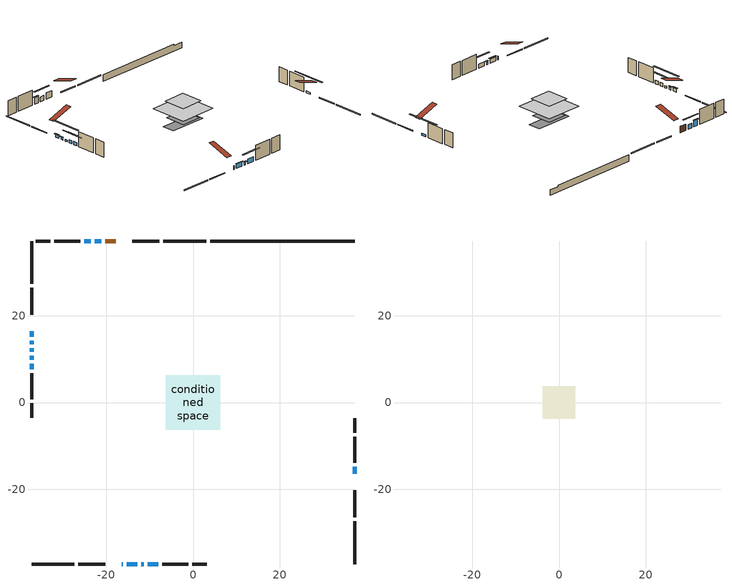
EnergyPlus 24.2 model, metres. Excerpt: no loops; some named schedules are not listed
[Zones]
conditioned space
 floor adiabatic (AdiabaticFloorConstruction): -6.28,-6.28 -6.28,6.28 6.28,6.28 6.28,-6.28 z3.06
 floor foundation (Slab1 construction): -6.24,-2.09 -6.24,2.09 6.24,2.09 6.24,-2.09 z-1.59
 floor foundation (Slab2 construction): -3.38,-3.38 -3.38,3.38 3.38,3.38 3.38,-3.38 z0
 wall outside (RimJoist1 construction): 3,37.26 -6.87,37.26 / -37.26,-37.26 -27.39,-37.26 / -37.26,37.26 -37.26,27.39 / 37.26,-37.26 37.26,-27.39 z0.62:0.92
 wall outside (RimJoist2 construction): -7.79,37.26 -14.04,37.26 / -26.46,-37.26 -20.21,-37.26 / -37.26,26.46 -37.26,20.21 / 37.26,-26.46 37.26,-20.21 z0.62:0.92
 wall outside (AdiabaticWallConstruction 1): -17.83,37.26 -20.23,37.26 z0.62:2.65
 wall outside (AdiabaticWallConstruction): -16.43,-37.26 -16.22,-37.26 z0.62:1.84; -15.29,-37.26 -12.85,-37.26 / -10.44,-37.26 -8,-37.26 z0.62:1.99; -11.93,-37.26 -11.36,-37.26 z0.62:1.54; -37.26,16.43 -37.26,15.2 / -37.26,10.79 -37.26,9.88 / -37.26,8.95 -37.26,7.73 z0.62:1.69; -37.26,14.28 -37.26,13.46 z0.62:1.44; 37.26,-16.43 37.26,-14.8 / -37.26,12.54 -37.26,11.72 z0.62:1.23; -21.15,37.26 -22.68,37.26 z0.62:2.14; -23.61,37.26 -25.13,37.26 z0.62:2.65
 wall outside (Wall1 construction): -26.06,37.26 -32.05,37.26 / -7.07,-37.26 -1.08,-37.26 / -37.26,6.8 -37.26,0.81 / 37.26,-13.87 37.26,-7.88 z0.62:5.5
 wall outside (Wall2 construction): -32.98,37.26 -36.33,37.26 / -0.15,-37.26 3.2,-37.26 / -37.26,-0.12 -37.26,-3.47 / 37.26,-6.95 37.26,-3.6 z0.62:5.5
 wall foundation (FoundationWall1 construction): 3.93,37.26,-1.59 3.93,37.26,0.62 33.93,37.26,0.62 33.93,37.26,0.17 37.26,37.26,0.17 37.26,37.26,-1.59
 window (WindowConstruction 9): -16.43,-37.26 -16.22,-37.26 z0.62:1.84
 window (WindowConstruction 5): -15.29,-37.26 -12.85,-37.26 z0.62:1.99
 window (WindowConstruction 6): -11.92,-37.26 -11.37,-37.26 z0.62:1.53
 window (WindowConstruction 7): -37.26,16.43 -37.26,15.21 z0.62:1.69
 window (WindowConstruction 8): -37.26,14.28 -37.26,13.46 z0.62:1.43
 window (WindowConstruction 10): 37.26,-16.43 37.26,-14.8 z0.62:1.23
 window (WindowConstruction 11): -37.26,12.53 -37.26,11.72 z0.62:1.23
 window (WindowConstruction): -21.16,37.26 -22.68,37.26 z0.62:2.14
 window (WindowConstruction 1): -10.44,-37.26 -8,-37.26 z0.62:1.99
 window (WindowConstruction 2): -37.26,10.79 -37.26,9.88 z0.62:1.69
 window (WindowConstruction 3): -37.26,8.95 -37.26,7.73 z0.62:1.69
 window (WindowConstruction 4): -23.61,37.26 -25.13,37.26 z0.62:2.65
 door (Door): -17.83,37.26 -20.23,37.26 z0.62:2.65
 ceiling adiabatic (AdiabaticFloorConstruction): 6.28,-6.28 6.28,6.28 -6.28,6.28 -6.28,-6.28 z3.06
attic - vented
 floor to conditioned space (Floor1 construction Reversed): -3.76,-3.76 -3.76,3.76 3.76,3.76 3.76,-3.76 z5.5
 roof outside (Roof1 construction): -16.9,37.26,5.5 -16.9,29.94,7.94 -14.97,29.94,7.94 -14.97,37.26,5.5; -17.35,-37.26,5.5 -17.35,-29.94,7.94 -19.28,-29.94,7.94 -19.28,-37.26,5.5; -37.26,17.35,5.5 -29.94,17.35,7.94 -29.94,19.28,7.94 -37.26,19.28,5.5; 37.26,-17.35,5.5 29.94,-17.35,7.94 29.94,-19.28,7.94 37.26,-19.28,5.5
shading: -12.65,-37.26 -15.49,-37.26 -15.49,-37.67 -12.65,-37.67 z2.19; -11.16,-37.26 -12.13,-37.26 -12.13,-37.67 -11.16,-37.67 z1.74; -37.26,15 -37.26,16.63 -37.67,16.63 -37.67,15 z1.89; -37.26,13.26 -37.26,14.48 -37.67,14.48 -37.67,13.26 z1.64; 37.26,-9.97 37.26,-21.26 37.67,-21.26 37.67,-9.97 z6.06; -37.26,6.89 -37.26,17.37 -37.67,17.37 -37.67,6.89 z6.06; -25.04,37.26 -18.8,37.26 -18.8,37.67 -25.04,37.67 z4.5; -5.64,-37.26 -12.8,-37.26 -12.8,-37.67 -5.64,-37.67 z4.35; -37.26,7.52 -37.26,13.15 -37.67,13.15 -37.67,7.52 z4.05; -37.26,5.37 -37.26,11.31 -37.67,11.31 -37.67,5.37 z4.05; -25.33,37.26 -23.41,37.26 -23.41,37.67 -25.33,37.67 z2.85
[Building]
Building 1: Terrain=Suburbs
[Site:Location]
Erieau AUT_ON: Latitude {deg}=42.25; Longitude {deg}=-81.9; Time Zone {hr}=-5; Elevation {m}=178; Keep Site Location Information=Yes
[Site:GroundTemperature:Shallow]
5.2292, 3.30147, 3.1471, 4.0619, 7.73432, 11.3896, 14.5586, 16.5661, 16.7366, 15.1039, 12.0157, 8.47254
[Site:WaterMainsTemperature]
Calculation Method=Schedule; Temperature Schedule=mains temperature schedule
[Material] Roughness=Rough; Thermal Absorptance=0.9
Name | Thickness {m} | Conductivity {W/m-K} | Density {kg/m3} | Specific Heat {J/kg-K} | Solar Absorptance | Visible Absorptance
asphalt or fiberglass shingles | 0.00635 | 0.162714 | 1121.4 | 1465.45 | 0.84 | 0.84
ceiling loosefill ins | 0.254 | 0.0480833 | 16.02 | 1046.75 | 0.7 | 0.7
ceiling stud and cavity | 0.1397 | 0.104254 | 65.682 | 1177.47 | 0.7 | 0.7
concrete 4.0 in. | 0.1016 | 1.803125 | 2242.8 | 837.4 | 0.7 | 0.7
concrete 8.0 in. | 0.2032 | 1.803125 | 2242.8 | 837.4 | 0.7 | 0.7
door material | 0.04445 | 0.053851 | 512.64 | 1214.23 | 0.7 | 0.7
exterior vertical ins | 0.0563203 | 0.029427 | 32.04 | 1214.23 | 0.7 | 0.7
floor covering | 0.0127 | 0.0433444 | 54.468 | 1339.84 | 0.6 | 0.6
floor rigid ins; wall rigid ins | 0.512978 | 0.029427 | 32.04 | 1214.23 | 0.7 | 0.7
floor stud and cavity | 0.1397 | 1.75129 | 37.0049 | 1207.88 | 0.7 | 0.7
furniture material conditioned space 1 | 0.1524 | 0.115458 | 640.8 | 1214.23 | 0.6 | 0.6
gypsum board | 0.0127 | 0.160291 | 801 | 837.4 | 0.6 | 0.6
gypsum board 1 | 0.0127 | 0.160291 | 801 | 837.4 | 0.7 | 0.7
osb sheathing 0.5 in. | 0.0127 | 0.115458 | 512.64 | 1214.23 | 0.7 | 0.7
osb sheathing 0.75 in. | 0.01905 | 0.115458 | 512.64 | 1214.23 | 0.7 | 0.7
osb sheathing 2.0 in. | 0.0508 | 0.115458 | 512.64 | 1214.23 | 0.7 | 0.7
rim joist stud and cavity | 0.0508 | 0.177588 | 50.32683 | 1063.81 | 0.6 | 0.6
rim joist stud and cavity 1 | 0.0508 | 0.0332151 | 125.044 | 1163.47 | 0.6 | 0.6
wall stud and cavity | 0.1397 | 0.0742868 | 139.0536 | 1170.24 | 0.7 | 0.7
wall stud and cavity 1 | 0.1397 | 0.0752735 | 139.0536 | 1170.24 | 0.7 | 0.7
wall stud and cavity 2 | 0.0889 | 0.380278 | 52.3479 | 1209.89 | 0.7 | 0.7
wall stud and cavity 3 | 0.0889 | 0.391764 | 83.0341 | 1211.67 | 0.7 | 0.7
wood siding | 0.0254 | 0.102417 | 544.68 | 1172.36 | 0.74 | 0.74
wood siding 1; wood siding 2; wood siding 3 | 0.0254 | 0.102417 | 544.68 | 1172.36 | 0.7 | 0.7
[WindowMaterial:SimpleGlazingSystem]
Name | U-Factor {W/m2-K} | Solar Heat Gain Coefficient
WindowMaterial | 2.90089 | 0.68
WindowMaterial 1 | 2.96448 | 0.63
WindowMaterial 2 | 2.94177 | 0.64
WindowMaterial 3 | 2.927009 | 0.66
WindowMaterial 4 | 2.98606 | 0.58
WindowMaterial 5 | 2.915653 | 0.67
WindowMaterial 6 | 2.986628 | 0.6
WindowMaterial 7 | 2.96448 | 0.62
WindowMaterial 8 | 3.026374 | 0.54
WindowMaterial 9 | 2.983789 | 0.6
[Construction]
AdiabaticFloorConstruction: floor stud and cavity, floor rigid ins, osb sheathing 0.75 in., floor covering
AdiabaticWallConstruction: wood siding 2, wall rigid ins, wall stud and cavity 2, gypsum board
AdiabaticWallConstruction 1: wood siding 3, wall rigid ins, wall stud and cavity 2, gypsum board
Door: door material
Floor1 construction Reversed: gypsum board, ceiling stud and cavity, ceiling loosefill ins
FoundationWall1 construction: concrete 8.0 in., gypsum board 1
furniture construction conditioned space 1: furniture material conditioned space 1
PartitionWallConstruction: gypsum board, wall stud and cavity 3, gypsum board
RimJoist1 construction: wood siding 1, rim joist stud and cavity
RimJoist2 construction: wood siding 1, osb sheathing 2.0 in., rim joist stud and cavity 1
Roof1 construction: asphalt or fiberglass shingles
Slab1 construction; Slab2 construction: concrete 4.0 in.
Wall1 construction: wood siding, osb sheathing 0.5 in., wall stud and cavity, gypsum board
Wall2 construction: wood siding, osb sheathing 0.5 in., wall stud and cavity 1, gypsum board
WindowConstruction: WindowMaterial
WindowConstruction 1: WindowMaterial 1
WindowConstruction 10; WindowConstruction 11: WindowMaterial 9
WindowConstruction 2: WindowMaterial 2
WindowConstruction 3; WindowConstruction 7: WindowMaterial 3
WindowConstruction 4: WindowMaterial 4
WindowConstruction 5: WindowMaterial 5
WindowConstruction 6: WindowMaterial 6
WindowConstruction 8: WindowMaterial 7
WindowConstruction 9: WindowMaterial 8
[Zone] Multiplier=1; Part of Total Floor Area=Yes
Name | Volume {m3}
attic - vented | 22.3951
conditioned space | 522.5
[Space]
Name | Zone | Volume {m3}
attic - vented 1 | attic - vented | 22.3951
conditioned space 1 | conditioned space | 522.5
[ZoneInfiltration:EffectiveLeakageArea]
infil attic - vented 1: Zone or Space=attic - vented 1; Schedule=Always On Discrete; Effective Air Leakage Area {cm2}=2712.96; Stack Coefficient=0.000169732; Wind Coefficient=8.80242e-06
[ZoneMixing]
whole house fan mix: Zone or Space=attic - vented; Schedule=Always On Continuous; Design Flow Rate Calculation Method=Flow/Zone; Design Flow Rate {m3/s}=0; Source Zone or Space=conditioned space
[SurfaceProperty:ExposedFoundationPerimeter] Exposed Perimeter Calculation Method=TotalExposedPerimeter
Name | Total Exposed Perimeter {m}
Slab1 | 33.326
Slab2 | 18.288
[InternalMass] Zone or ZoneList=conditioned space; Space or SpaceList=conditioned space 1
Name | Construction | Surface Area {m2}
furniture mass conditioned space 1 | furniture construction conditioned space 1 | 102.22
partition wall mass | PartitionWallConstruction | 255.55
[Lights]
interior lighting: Zone or ZoneList or Space or SpaceList=conditioned space 1; Schedule=interior lighting schedule; Design Level Calculation Method=LightingLevel; Lighting Level {W}=343.2; Return Air Fraction=0; Fraction Radiant=0.6; Fraction Visible=0.2; Fraction Replaceable=1
[People]
occupants: Zone or ZoneList or Space or SpaceList=conditioned space 1; Number of People Schedule=occupants schedule; Number of People Calculation Method=People; Number of People=3; Fraction Radiant=0.314171; Sensible Heat Fraction=0.56303; Activity Level Schedule=occupants activity schedule; Carbon Dioxide Generation Rate {m3/s-W}=0; Enable ASHRAE 55 Comfort Warnings=No; Mean Radiant Temperature Calculation Type=EnclosureAveraged
[ElectricEquipment] Zone or ZoneList or Space or SpaceList=conditioned space 1; Design Level Calculation Method=EquipmentLevel
Name | Schedule | Design Level {W} | Fraction Latent | Fraction Radiant | Fraction Lost
clothes dryer | clothes dryer schedule | 140.772 | 0.015 | 0.081 | 0.85
clothes washer | clothes washer schedule | 32.1985 | 0.03 | 0.162 | 0.7
cooking range | cooking range schedule | 215.147 | 0.08 | 0.432 | 0.2
dishwasher | dishwasher schedule | 66.8632 | 0.3 | 0.18 | 0.4
fridge | fridge schedule | 72.9452 | 0 | 0.6 | 0
mech vent bath fan 0 | mech vent bath fan 0 schedule | 2.2 | 0 | 0 | 1
mech vent bath fan 1 | mech vent bath fan 1 schedule | 2.2 | 0 | 0 | 1
mech vent house fan | mech vent house fan schedule | 0.95 | 0 | 0 | 1
mech vent house fan cfis | mech vent house fan cfis schedule | 0 | 0 | 0 | 0
mech vent range fan 0 | mech vent range fan 0 schedule | 2.2 | 0 | 0 | 1
misc plug loads | misc plug loads schedule | 494.7 | 0.045 | 0.513 | 0.1
whole house fan | Always On Discrete | 0 | 0 | 0 | 1
[OtherEquipment] Zone or ZoneList or Space or SpaceList=conditioned space 1; Design Level Calculation Method=EquipmentLevel
Name | Fuel Type | Schedule | Design Level {W} | Fraction Latent | Fraction Radiant | Fraction Lost
clothes dryer 1 | Electricity | clothes dryer schedule | 0 | 0.015 | 0.081 | 0.85
cooking range 1 | Electricity | cooking range schedule | 0 | 0.08 | 0.432 | 0.2
general water use latent | None | general water use schedule | 62.594 | 1 | 0 | 0
general water use sensible | None | general water use schedule | -61.6891 | 0 | 0.6 | 0
mech vent house fan latent load | None | Always On Discrete | 0 | 1 | 0 | 0
mech vent house fan sensible load | None | Always On Discrete | 0 | 0 | 0 | 0
water heater energy adjustment1 | NaturalGas | Always On Discrete | 0.01 | 0 | 0 | 1
[ZoneInfiltration:DesignFlowRate] Zone or ZoneList or Space or SpaceList=conditioned space 1; Schedule=Always On Discrete; Design Flow Rate Calculation Method=Flow/Zone; Design Flow Rate {m3/s}=0
infil flow; natural vent flow; whole house fan flow
[Foundation:Kiva] Initial Indoor Air Temperature {C}=18; Wall Depth Below Slab {m}=0.2032
Name | Wall Height Above Grade {m} | Custom Block Material Name 1 | Custom Block Depth 1 {m} | Custom Block X Position 1 {m} | Custom Block Z Position 1 {m}
Foundation Kiva 1 | 0.620024 | exterior vertical ins | 2.21001 | 0.2159 | 0
Foundation Kiva 2 | 0.1016
[Foundation:Kiva:Settings]
Soil Conductivity {W/m-K}=0.849921; Soil Density {kg/m3}=1842.3; Soil Specific Heat {J/kg-K}=418.7; Ground Solar Absorptivity=0.9; Ground Thermal Absorptivity=0.9; Ground Surface Roughness {m}=0.03; Far-Field Width {m}=40; Deep-Ground Boundary Condition=ZeroFlux; Deep-Ground Depth {m}=40; Minimum Cell Dimension {m}=0.2; Maximum Cell Growth Coefficient=3; Simulation Timestep=Timestep
[Exterior:Lights]
exterior lighting: Schedule=exterior lighting schedule; Design Level {W}=75.6
[Schedule:Constant]
Name | Hourly Value
Always On Continuous; mech vent house fan schedule; mech vent house fan cfis schedule; Always On Discrete | 1
occupants activity schedule | 117.228
fridge schedule | 0
[Schedule:Week:Daily]
interior lighting schedule Week Rule - Jan1-Jan27: interior lighting schedule day, interior lighting schedule day, interior lighting schedule day, interior lighting schedule day, interior lighting schedule day, interior lighting schedule day, interior lighting schedule day, interior lighting schedule default day, interior lighting schedule default day, interior lighting schedule default day, interior lighting schedule default day, interior lighting schedule default day
interior lighting schedule Week Rule - Jan28-Feb3: interior lighting schedule day, interior lighting schedule day, interior lighting schedule day, interior lighting schedule day, interior lighting schedule day 1, interior lighting schedule day 1, interior lighting schedule day 1, interior lighting schedule default day, interior lighting schedule default day, interior lighting schedule default day, interior lighting schedule default day, interior lighting schedule default day
interior lighting schedule Week Rule - Feb4-Feb24: interior lighting schedule day 1, interior lighting schedule day 1, interior lighting schedule day 1, interior lighting schedule day 1, interior lighting schedule day 1, interior lighting schedule day 1, interior lighting schedule day 1, interior lighting schedule default day, interior lighting schedule default day, interior lighting schedule default day, interior lighting schedule default day, interior lighting schedule default day
interior lighting schedule Week Rule - Feb25-Mar3: interior lighting schedule day 1, interior lighting schedule day 1, interior lighting schedule day 1, interior lighting schedule day 1, interior lighting schedule day 2, interior lighting schedule day 2, interior lighting schedule day 2, interior lighting schedule default day, interior lighting schedule default day, interior lighting schedule default day, interior lighting schedule default day, interior lighting schedule default day
interior lighting schedule Week Rule - Mar4-Mar31: interior lighting schedule day 2, interior lighting schedule day 2, interior lighting schedule day 2, interior lighting schedule day 2, interior lighting schedule day 2, interior lighting schedule day 2, interior lighting schedule day 2, interior lighting schedule default day, interior lighting schedule default day, interior lighting schedule default day, interior lighting schedule default day, interior lighting schedule default day
interior lighting schedule Week Rule - Apr1-Apr28: interior lighting schedule day 3, interior lighting schedule day 3, interior lighting schedule day 3, interior lighting schedule day 3, interior lighting schedule day 3, interior lighting schedule day 3, interior lighting schedule day 3, interior lighting schedule default day, interior lighting schedule default day, interior lighting schedule default day, interior lighting schedule default day, interior lighting schedule default day
interior lighting schedule Week Rule - Apr29-May5: interior lighting schedule day 3, interior lighting schedule day 3, interior lighting schedule day 4, interior lighting schedule day 4, interior lighting schedule day 4, interior lighting schedule day 4, interior lighting schedule day 4, interior lighting schedule default day, interior lighting schedule default day, interior lighting schedule default day, interior lighting schedule default day, interior lighting schedule default day
interior lighting schedule Week Rule - May6-May26: interior lighting schedule day 4, interior lighting schedule day 4, interior lighting schedule day 4, interior lighting schedule day 4, interior lighting schedule day 4, interior lighting schedule day 4, interior lighting schedule day 4, interior lighting schedule default day, interior lighting schedule default day, interior lighting schedule default day, interior lighting schedule default day, interior lighting schedule default day
interior lighting schedule Week Rule - May27-Jun2: interior lighting schedule day 4, interior lighting schedule day 4, interior lighting schedule day 4, interior lighting schedule day 4, interior lighting schedule day 4, interior lighting schedule day 5, interior lighting schedule day 5, interior lighting schedule default day, interior lighting schedule default day, interior lighting schedule default day, interior lighting schedule default day, interior lighting schedule default day
interior lighting schedule Week Rule - Jun3-Jun30: interior lighting schedule day 5, interior lighting schedule day 5, interior lighting schedule day 5, interior lighting schedule day 5, interior lighting schedule day 5, interior lighting schedule day 5, interior lighting schedule day 5, interior lighting schedule default day, interior lighting schedule default day, interior lighting schedule default day, interior lighting schedule default day, interior lighting schedule default day
interior lighting schedule Week Rule - Jul1-Jul28: interior lighting schedule day 6, interior lighting schedule day 6, interior lighting schedule day 6, interior lighting schedule day 6, interior lighting schedule day 6, interior lighting schedule day 6, interior lighting schedule day 6, interior lighting schedule default day, interior lighting schedule default day, interior lighting schedule default day, interior lighting schedule default day, interior lighting schedule default day
interior lighting schedule Week Rule - Jul29-Aug4: interior lighting schedule day 6, interior lighting schedule day 6, interior lighting schedule day 6, interior lighting schedule day 7, interior lighting schedule day 7, interior lighting schedule day 7, interior lighting schedule day 7, interior lighting schedule default day, interior lighting schedule default day, interior lighting schedule default day, interior lighting schedule default day, interior lighting schedule default day
interior lighting schedule Week Rule - Aug5-Aug25: interior lighting schedule day 7, interior lighting schedule day 7, interior lighting schedule day 7, interior lighting schedule day 7, interior lighting schedule day 7, interior lighting schedule day 7, interior lighting schedule day 7, interior lighting schedule default day, interior lighting schedule default day, interior lighting schedule default day, interior lighting schedule default day, interior lighting schedule default day
interior lighting schedule Week Rule - Aug26-Sep1: interior lighting schedule day 7, interior lighting schedule day 7, interior lighting schedule day 7, interior lighting schedule day 7, interior lighting schedule day 7, interior lighting schedule day 7, interior lighting schedule day 8, interior lighting schedule default day, interior lighting schedule default day, interior lighting schedule default day, interior lighting schedule default day, interior lighting schedule default day
interior lighting schedule Week Rule - Sep2-Sep29: interior lighting schedule day 8, interior lighting schedule day 8, interior lighting schedule day 8, interior lighting schedule day 8, interior lighting schedule day 8, interior lighting schedule day 8, interior lighting schedule day 8, interior lighting schedule default day, interior lighting schedule default day, interior lighting schedule default day, interior lighting schedule default day, interior lighting schedule default day
interior lighting schedule Week Rule - Sep30-Oct6: interior lighting schedule day 8, interior lighting schedule day 9, interior lighting schedule day 9, interior lighting schedule day 9, interior lighting schedule day 9, interior lighting schedule day 9, interior lighting schedule day 9, interior lighting schedule default day, interior lighting schedule default day, interior lighting schedule default day, interior lighting schedule default day, interior lighting schedule default day
interior lighting schedule Week Rule - Oct7-Oct27: interior lighting schedule day 9, interior lighting schedule day 9, interior lighting schedule day 9, interior lighting schedule day 9, interior lighting schedule day 9, interior lighting schedule day 9, interior lighting schedule day 9, interior lighting schedule default day, interior lighting schedule default day, interior lighting schedule default day, interior lighting schedule default day, interior lighting schedule default day
interior lighting schedule Week Rule - Oct28-Nov3: interior lighting schedule day 9, interior lighting schedule day 9, interior lighting schedule day 9, interior lighting schedule day 9, interior lighting schedule day 10, interior lighting schedule day 10, interior lighting schedule day 10, interior lighting schedule default day, interior lighting schedule default day, interior lighting schedule default day, interior lighting schedule default day, interior lighting schedule default day
interior lighting schedule Week Rule - Nov4-Nov24: interior lighting schedule day 10, interior lighting schedule day 10, interior lighting schedule day 10, interior lighting schedule day 10, interior lighting schedule day 10, interior lighting schedule day 10, interior lighting schedule day 10, interior lighting schedule default day, interior lighting schedule default day, interior lighting schedule default day, interior lighting schedule default day, interior lighting schedule default day
interior lighting schedule Week Rule - Nov25-Dec1: interior lighting schedule day 10, interior lighting schedule day 10, interior lighting schedule day 10, interior lighting schedule day 10, interior lighting schedule day 10, interior lighting schedule day 10, interior lighting schedule day 11, interior lighting schedule default day, interior lighting schedule default day, interior lighting schedule default day, interior lighting schedule default day, interior lighting schedule default day
interior lighting schedule Week Rule - Dec2-Dec31: interior lighting schedule day 11, interior lighting schedule day 11, interior lighting schedule day 11, interior lighting schedule day 11, interior lighting schedule day 11, interior lighting schedule day 11, interior lighting schedule day 11, interior lighting schedule default day, interior lighting schedule default day, interior lighting schedule default day, interior lighting schedule default day, interior lighting schedule default day
occupants schedule Week Rule - Jan1-Dec31: occupants schedule day, occupants schedule day, occupants schedule day, occupants schedule day, occupants schedule day, occupants schedule day, occupants schedule day, occupants schedule default day, occupants schedule default day, occupants schedule default day, occupants schedule default day, occupants schedule default day
clothes dryer schedule Week Rule - Jan1-Dec31: clothes dryer schedule day, clothes dryer schedule day, clothes dryer schedule day, clothes dryer schedule day, clothes dryer schedule day, clothes dryer schedule day, clothes dryer schedule day, clothes dryer schedule default day, clothes dryer schedule default day, clothes dryer schedule default day, clothes dryer schedule default day, clothes dryer schedule default day
clothes washer schedule Week Rule - Jan1-Dec31: clothes washer schedule day, clothes washer schedule day, clothes washer schedule day, clothes washer schedule day, clothes washer schedule day, clothes washer schedule day, clothes washer schedule day, clothes washer schedule default day, clothes washer schedule default day, clothes washer schedule default day, clothes washer schedule default day, clothes washer schedule default day
cooking range schedule Week Rule - Jan1-Dec31: cooking range schedule day, cooking range schedule day, cooking range schedule day, cooking range schedule day, cooking range schedule day, cooking range schedule day, cooking range schedule day, cooking range schedule default day, cooking range schedule default day, cooking range schedule default day, cooking range schedule default day, cooking range schedule default day
dishwasher schedule Week Rule - Jan1-Dec31: dishwasher schedule day, dishwasher schedule day, dishwasher schedule day, dishwasher schedule day, dishwasher schedule day, dishwasher schedule day, dishwasher schedule day, dishwasher schedule default day, dishwasher schedule default day, dishwasher schedule default day, dishwasher schedule default day, dishwasher schedule default day
mech vent bath fan 0 schedule Week Rule - Jan1-Dec31: mech vent bath fan 0 schedule day, mech vent bath fan 0 schedule day, mech vent bath fan 0 schedule day, mech vent bath fan 0 schedule day, mech vent bath fan 0 schedule day, mech vent bath fan 0 schedule day, mech vent bath fan 0 schedule day, mech vent bath fan 0 schedule default day, mech vent bath fan 0 schedule default day, mech vent bath fan 0 schedule default day, mech vent bath fan 0 schedule default day, mech vent bath fan 0 schedule default day
mech vent bath fan 1 schedule Week Rule - Jan1-Dec31: mech vent bath fan 1 schedule day, mech vent bath fan 1 schedule day, mech vent bath fan 1 schedule day, mech vent bath fan 1 schedule day, mech vent bath fan 1 schedule day, mech vent bath fan 1 schedule day, mech vent bath fan 1 schedule day, mech vent bath fan 1 schedule default day, mech vent bath fan 1 schedule default day, mech vent bath fan 1 schedule default day, mech vent bath fan 1 schedule default day, mech vent bath fan 1 schedule default day
mech vent range fan 0 schedule Week Rule - Jan1-Dec31: mech vent range fan 0 schedule day, mech vent range fan 0 schedule day, mech vent range fan 0 schedule day, mech vent range fan 0 schedule day, mech vent range fan 0 schedule day, mech vent range fan 0 schedule day, mech vent range fan 0 schedule day, mech vent range fan 0 schedule default day, mech vent range fan 0 schedule default day, mech vent range fan 0 schedule default day, mech vent range fan 0 schedule default day, mech vent range fan 0 schedule default day
misc plug loads schedule Week Rule - Jan1-Dec31: misc plug loads schedule day, misc plug loads schedule day, misc plug loads schedule day, misc plug loads schedule day, misc plug loads schedule day, misc plug loads schedule day, misc plug loads schedule day, misc plug loads schedule default day, misc plug loads schedule default day, misc plug loads schedule default day, misc plug loads schedule default day, misc plug loads schedule default day
general water use schedule Week Rule - Jan1-Dec31: general water use schedule day, general water use schedule day, general water use schedule day, general water use schedule day, general water use schedule day, general water use schedule day, general water use schedule day, general water use schedule default day, general water use schedule default day, general water use schedule default day, general water use schedule default day, general water use schedule default day
exterior lighting schedule Week Rule - Jan1-Jan27: exterior lighting schedule day, exterior lighting schedule day, exterior lighting schedule day, exterior lighting schedule day, exterior lighting schedule day, exterior lighting schedule day, exterior lighting schedule day, exterior lighting schedule default day, exterior lighting schedule default day, exterior lighting schedule default day, exterior lighting schedule default day, exterior lighting schedule default day
exterior lighting schedule Week Rule - Jan28-Feb3: exterior lighting schedule day, exterior lighting schedule day, exterior lighting schedule day, exterior lighting schedule day, exterior lighting schedule day 1, exterior lighting schedule day 1, exterior lighting schedule day 1, exterior lighting schedule default day, exterior lighting schedule default day, exterior lighting schedule default day, exterior lighting schedule default day, exterior lighting schedule default day
exterior lighting schedule Week Rule - Feb4-Feb24: exterior lighting schedule day 1, exterior lighting schedule day 1, exterior lighting schedule day 1, exterior lighting schedule day 1, exterior lighting schedule day 1, exterior lighting schedule day 1, exterior lighting schedule day 1, exterior lighting schedule default day, exterior lighting schedule default day, exterior lighting schedule default day, exterior lighting schedule default day, exterior lighting schedule default day
exterior lighting schedule Week Rule - Feb25-Mar3: exterior lighting schedule day 1, exterior lighting schedule day 1, exterior lighting schedule day 1, exterior lighting schedule day 1, exterior lighting schedule day 2, exterior lighting schedule day 2, exterior lighting schedule day 2, exterior lighting schedule default day, exterior lighting schedule default day, exterior lighting schedule default day, exterior lighting schedule default day, exterior lighting schedule default day
exterior lighting schedule Week Rule - Mar4-Mar31: exterior lighting schedule day 2, exterior lighting schedule day 2, exterior lighting schedule day 2, exterior lighting schedule day 2, exterior lighting schedule day 2, exterior lighting schedule day 2, exterior lighting schedule day 2, exterior lighting schedule default day, exterior lighting schedule default day, exterior lighting schedule default day, exterior lighting schedule default day, exterior lighting schedule default day
exterior lighting schedule Week Rule - Apr1-Apr28: exterior lighting schedule day 3, exterior lighting schedule day 3, exterior lighting schedule day 3, exterior lighting schedule day 3, exterior lighting schedule day 3, exterior lighting schedule day 3, exterior lighting schedule day 3, exterior lighting schedule default day, exterior lighting schedule default day, exterior lighting schedule default day, exterior lighting schedule default day, exterior lighting schedule default day
exterior lighting schedule Week Rule - Apr29-May5: exterior lighting schedule day 3, exterior lighting schedule day 3, exterior lighting schedule day 4, exterior lighting schedule day 4, exterior lighting schedule day 4, exterior lighting schedule day 4, exterior lighting schedule day 4, exterior lighting schedule default day, exterior lighting schedule default day, exterior lighting schedule default day, exterior lighting schedule default day, exterior lighting schedule default day
exterior lighting schedule Week Rule - May6-May26: exterior lighting schedule day 4, exterior lighting schedule day 4, exterior lighting schedule day 4, exterior lighting schedule day 4, exterior lighting schedule day 4, exterior lighting schedule day 4, exterior lighting schedule day 4, exterior lighting schedule default day, exterior lighting schedule default day, exterior lighting schedule default day, exterior lighting schedule default day, exterior lighting schedule default day
exterior lighting schedule Week Rule - May27-Jun2: exterior lighting schedule day 4, exterior lighting schedule day 4, exterior lighting schedule day 4, exterior lighting schedule day 4, exterior lighting schedule day 4, exterior lighting schedule day 5, exterior lighting schedule day 5, exterior lighting schedule default day, exterior lighting schedule default day, exterior lighting schedule default day, exterior lighting schedule default day, exterior lighting schedule default day
exterior lighting schedule Week Rule - Jun3-Jun30: exterior lighting schedule day 5, exterior lighting schedule day 5, exterior lighting schedule day 5, exterior lighting schedule day 5, exterior lighting schedule day 5, exterior lighting schedule day 5, exterior lighting schedule day 5, exterior lighting schedule default day, exterior lighting schedule default day, exterior lighting schedule default day, exterior lighting schedule default day, exterior lighting schedule default day
exterior lighting schedule Week Rule - Jul1-Jul28: exterior lighting schedule day 6, exterior lighting schedule day 6, exterior lighting schedule day 6, exterior lighting schedule day 6, exterior lighting schedule day 6, exterior lighting schedule day 6, exterior lighting schedule day 6, exterior lighting schedule default day, exterior lighting schedule default day, exterior lighting schedule default day, exterior lighting schedule default day, exterior lighting schedule default day
exterior lighting schedule Week Rule - Jul29-Aug4: exterior lighting schedule day 6, exterior lighting schedule day 6, exterior lighting schedule day 6, exterior lighting schedule day 7, exterior lighting schedule day 7, exterior lighting schedule day 7, exterior lighting schedule day 7, exterior lighting schedule default day, exterior lighting schedule default day, exterior lighting schedule default day, exterior lighting schedule default day, exterior lighting schedule default day
exterior lighting schedule Week Rule - Aug5-Aug25: exterior lighting schedule day 7, exterior lighting schedule day 7, exterior lighting schedule day 7, exterior lighting schedule day 7, exterior lighting schedule day 7, exterior lighting schedule day 7, exterior lighting schedule day 7, exterior lighting schedule default day, exterior lighting schedule default day, exterior lighting schedule default day, exterior lighting schedule default day, exterior lighting schedule default day
exterior lighting schedule Week Rule - Aug26-Sep1: exterior lighting schedule day 7, exterior lighting schedule day 7, exterior lighting schedule day 7, exterior lighting schedule day 7, exterior lighting schedule day 7, exterior lighting schedule day 7, exterior lighting schedule day 8, exterior lighting schedule default day, exterior lighting schedule default day, exterior lighting schedule default day, exterior lighting schedule default day, exterior lighting schedule default day
exterior lighting schedule Week Rule - Sep2-Sep29: exterior lighting schedule day 8, exterior lighting schedule day 8, exterior lighting schedule day 8, exterior lighting schedule day 8, exterior lighting schedule day 8, exterior lighting schedule day 8, exterior lighting schedule day 8, exterior lighting schedule default day, exterior lighting schedule default day, exterior lighting schedule default day, exterior lighting schedule default day, exterior lighting schedule default day
exterior lighting schedule Week Rule - Sep30-Oct6: exterior lighting schedule day 8, exterior lighting schedule day 9, exterior lighting schedule day 9, exterior lighting schedule day 9, exterior lighting schedule day 9, exterior lighting schedule day 9, exterior lighting schedule day 9, exterior lighting schedule default day, exterior lighting schedule default day, exterior lighting schedule default day, exterior lighting schedule default day, exterior lighting schedule default day
[Schedule:Year]
interior lighting schedule: interior lighting schedule Week Rule - Jan1-Jan27, 1, 1, 1, 27, interior lighting schedule Week Rule - Jan28-Feb3, 1, 28, 2, 3, interior lighting schedule Week Rule - Feb4-Feb24, 2, 4, 2, 24, interior lighting schedule Week Rule - Feb25-Mar3, 2, 25, 3, 3, interior lighting schedule Week Rule - Mar4-Mar31, 3, 4, 3, 31, interior lighting schedule Week Rule - Apr1-Apr28, 4, 1, 4, 28, interior lighting schedule Week Rule - Apr29-May5, 4, 29, 5, 5, interior lighting schedule Week Rule - May6-May26, 5, 6, 5, 26, interior lighting schedule Week Rule - May27-Jun2, 5, 27, 6, 2, interior lighting schedule Week Rule - Jun3-Jun30, 6, 3, 6, 30, interior lighting schedule Week Rule - Jul1-Jul28, 7, 1, 7, 28, interior lighting schedule Week Rule - Jul29-Aug4, 7, 29, 8, 4, interior lighting schedule Week Rule - Aug5-Aug25, 8, 5, 8, 25, interior lighting schedule Week Rule - Aug26-Sep1, 8, 26, 9, 1, interior lighting schedule Week Rule - Sep2-Sep29, 9, 2, 9, 29, interior lighting schedule Week Rule - Sep30-Oct6, 9, 30, 10, 6, interior lighting schedule Week Rule - Oct7-Oct27, 10, 7, 10, 27, interior lighting schedule Week Rule - Oct28-Nov3, 10, 28, 11, 3, interior lighting schedule Week Rule - Nov4-Nov24, 11, 4, 11, 24, interior lighting schedule Week Rule - Nov25-Dec1, 11, 25, 12, 1, interior lighting schedule Week Rule - Dec2-Dec31, 12, 2, 12, 31
occupants schedule: occupants schedule Week Rule - Jan1-Dec31, 1, 1, 12, 31
clothes dryer schedule: clothes dryer schedule Week Rule - Jan1-Dec31, 1, 1, 12, 31
clothes washer schedule: clothes washer schedule Week Rule - Jan1-Dec31, 1, 1, 12, 31
cooking range schedule: cooking range schedule Week Rule - Jan1-Dec31, 1, 1, 12, 31
dishwasher schedule: dishwasher schedule Week Rule - Jan1-Dec31, 1, 1, 12, 31
mech vent bath fan 0 schedule: mech vent bath fan 0 schedule Week Rule - Jan1-Dec31, 1, 1, 12, 31
mech vent bath fan 1 schedule: mech vent bath fan 1 schedule Week Rule - Jan1-Dec31, 1, 1, 12, 31
mech vent range fan 0 schedule: mech vent range fan 0 schedule Week Rule - Jan1-Dec31, 1, 1, 12, 31
misc plug loads schedule: misc plug loads schedule Week Rule - Jan1-Dec31, 1, 1, 12, 31
general water use schedule: general water use schedule Week Rule - Jan1-Dec31, 1, 1, 12, 31
exterior lighting schedule: exterior lighting schedule Week Rule - Jan1-Jan27, 1, 1, 1, 27, exterior lighting schedule Week Rule - Jan28-Feb3, 1, 28, 2, 3, exterior lighting schedule Week Rule - Feb4-Feb24, 2, 4, 2, 24, exterior lighting schedule Week Rule - Feb25-Mar3, 2, 25, 3, 3, exterior lighting schedule Week Rule - Mar4-Mar31, 3, 4, 3, 31, exterior lighting schedule Week Rule - Apr1-Apr28, 4, 1, 4, 28, exterior lighting schedule Week Rule - Apr29-May5, 4, 29, 5, 5, exterior lighting schedule Week Rule - May6-May26, 5, 6, 5, 26, exterior lighting schedule Week Rule - May27-Jun2, 5, 27, 6, 2, exterior lighting schedule Week Rule - Jun3-Jun30, 6, 3, 6, 30, exterior lighting schedule Week Rule - Jul1-Jul28, 7, 1, 7, 28, exterior lighting schedule Week Rule - Jul29-Aug4, 7, 29, 8, 4, exterior lighting schedule Week Rule - Aug5-Aug25, 8, 5, 8, 25, exterior lighting schedule Week Rule - Aug26-Sep1, 8, 26, 9, 1, exterior lighting schedule Week Rule - Sep2-Sep29, 9, 2, 9, 29, exterior lighting schedule Week Rule - Sep30-Oct6, 9, 30, 10, 6, exterior lighting schedule Week Rule - Oct7-Oct27, 10, 7, 10, 27, exterior lighting schedule Week Rule - Oct28-Nov3, 10, 28, 11, 3, exterior lighting schedule Week Rule - Nov4-Nov24, 11, 4, 11, 24, exterior lighting schedule Week Rule - Nov25-Dec1, 11, 25, 12, 1, exterior lighting schedule Week Rule - Dec2-Dec31, 12, 2, 12, 31
[Schedule:Compact]
mains temperature schedule: Through: 01/01, For: AllDays, Until: 24:00, 8.89333, Through: 01/02, For: AllDays, Until: 24:00, 8.82722, Through: 01/03, For: AllDays, Until: 24:00, 8.76167, Through: 01/04, For: AllDays, Until: 24:00, 8.69778, Through: 01/05, For: AllDays, Until: 24:00, 8.635, Through: 01/06, For: AllDays, Until: 24:00, 8.57333, Through: 01/07, For: AllDays, Until: 24:00, 8.51333, Through: 01/08, For: AllDays, Until: 24:00, 8.455, Through: 01/09, For: AllDays, Until: 24:00, 8.39778, Through: 01/10, For: AllDays, Until: 24:00, 8.34167, Through: 01/11, For: AllDays, Until: 24:00, 8.28722, Through: 01/12, For: AllDays, Until: 24:00, 8.23444, Through: 01/13, For: AllDays, Until: 24:00, 8.18278, Through: 01/14, For: AllDays, Until: 24:00, 8.13222, Through: 01/15, For: AllDays, Until: 24:00, 8.08389, Through: 01/16, For: AllDays, Until: 24:00, 8.03667, Through: 01/17, For: AllDays, Until: 24:00, 7.99111, Through: 01/18, For: AllDays, Until: 24:00, 7.94667, Through: 01/19, For: AllDays, Until: 24:00, 7.90389, Through: 01/20, For: AllDays, Until: 24:00, 7.86278, Through: 01/21, For: AllDays, Until: 24:00, 7.82333, Through: 01/22, For: AllDays, Until: 24:00, 7.78556, Through: 01/23, For: AllDays, Until: 24:00, 7.74889, Through: 01/24, For: AllDays, Until: 24:00, 7.71444, Through: 01/25, For: AllDays, Until: 24:00, 7.68111, Through: 01/26, For: AllDays, Until: 24:00, 7.64944, Through: 01/27, For: AllDays, Until: 24:00, 7.61944, Through: 01/28, For: AllDays, Until: 24:00, 7.59111, Through: 01/29, For: AllDays, Until: 24:00, 7.56444, Through: 01/30, For: AllDays, Until: 24:00, 7.53944, Through: 01/31, For: AllDays, Until: 24:00, 7.51611, Through: 02/01, For: AllDays, Until: 24:00, 7.49444, Through: 02/02, For: AllDays, Until: 24:00, 7.47389, Through: 02/03, For: AllDays, Until: 24:00, 7.45556, Through: 02/04, For: AllDays, Until: 24:00, 7.43889, Through: 02/05, For: AllDays, Until: 24:00, 7.42389, Through: 02/06, For: AllDays, Until: 24:00, 7.41056, Through: 02/07, For: AllDays, Until: 24:00, 7.39889, Through: 02/08, For: AllDays, Until: 24:00, 7.38833, Through: 02/09, For: AllDays, Until: 24:00, 7.38, Through: 02/10, For: AllDays, Until: 24:00, 7.37389, Through: 02/11, For: AllDays, Until: 24:00, 7.36889, Through: 02/12, For: AllDays, Until: 24:00, 7.36556, Through: 02/13, For: AllDays, Until: 24:00, 7.36389, Through: 02/14, For: AllDays, Until: 24:00, 7.36389, Through: 02/15, For: AllDays, Until: 24:00, 7.36611, Through: 02/16, For: AllDays, Until: 24:00, 7.36944, Through: 02/17, For: AllDays, Until: 24:00, 7.375, Through: 02/18, For: AllDays, Until: 24:00, 7.38167, Through: 02/19, For: AllDays, Until: 24:00, 7.39056, Through: 02/20, For: AllDays, Until: 24:00, 7.40056, Through: 02/21, For: AllDays, Until: 24:00, 7.41278, Through: 02/22, For: AllDays, Until: 24:00, 7.42667, Through: 02/23, For: AllDays, Until: 24:00, 7.44222, Through: 02/24, For: AllDays, Until: 24:00, 7.45889, Through: 02/25, For: AllDays, Until: 24:00, 7.47778, Through: 02/26, For: AllDays, Until: 24:00, 7.49833, Through: 02/27, For: AllDays, Until: 24:00, 7.52056, Through: 02/28, For: AllDays, Until: 24:00, 7.54444, Through: 03/01, For: AllDays, Until: 24:00, 7.56944, Through: 03/02, For: AllDays, Until: 24:00, 7.59667, Through: 03/03, For: AllDays, Until: 24:00, 7.62556, Through: 03/04, For: AllDays, Until: 24:00, 7.65556, Through: 03/05, For: AllDays, Until: 24:00, 7.68778, Through: 03/06, For: AllDays, Until: 24:00, 7.72111, Through: 03/07, For: AllDays, Until: 24:00, 7.75611, Through: 03/08, For: AllDays, Until: 24:00, 7.79278, Through: 03/09, For: AllDays, Until: 24:00, 7.83111, Through: 03/10, For: AllDays, Until: 24:00, 7.87111, Through: 03/11, For: AllDays, Until: 24:00, 7.91222, Through: 03/12, For: AllDays, Until: 24:00, 7.95556, Through: 03/13, For: AllDays, Until: 24:00, 8, Through: 03/14, For: AllDays, Until: 24:00, 8.04556, Through: 03/15, For: AllDays, Until: 24:00, 8.09333, Through: 03/16, For: AllDays, Until: 24:00, 8.14222, Through: 03/17, For: AllDays, Until: 24:00, 8.19278, Through: 03/18, For: AllDays, Until: 24:00, 8.24444, Through: 03/19, For: AllDays, Until: 24:00, 8.29778, Through: 03/20, For: AllDays, Until: 24:00, 8.35278, Through: 03/21, For: AllDays, Until: 24:00, 8.40889, Through: 03/22, For: AllDays, Until: 24:00, 8.46611, Through: 03/23, For: AllDays, Until: 24:00, 8.52556, Through: 03/24, For: AllDays, Until: 24:00, 8.58556, Through: 03/25, For: AllDays, Until: 24:00, 8.64722, Through: 03/26, For: AllDays, Until: 24:00, 8.71, Through: 03/27, For: AllDays, Until: 24:00, 8.77444, Through: 03/28, For: AllDays, Until: 24:00, 8.84, Through: 03/29, For: AllDays, Until: 24:00, 8.90667, Through: 03/30, For: AllDays, Until: 24:00, 8.975, Through: 03/31, For: AllDays, Until: 24:00, 9.04389, Through: 04/01, For: AllDays, Until: 24:00, 9.11444, Through: 04/02, For: AllDays, Until: 24:00, 9.18611, Through: 04/03, For: AllDays, Until: 24:00, 9.25889, Through: 04/04, For: AllDays, Until: 24:00, 9.33278, Through: 04/05, For: AllDays, Until: 24:00, 9.40833, Through: 04/06, For: AllDays, Until: 24:00, 9.48444, Through: 04/07, For: AllDays, Until: 24:00, 9.56167, Through: 04/08, For: AllDays, Until: 24:00, 9.64, Through: 04/09, For: AllDays, Until: 24:00, 9.71889, Through: 04/10, For: AllDays, Until: 24:00, 9.79944, Through: 04/11, For: AllDays, Until: 24:00, 9.88056, Through: 04/12, For: AllDays, Until: 24:00, 9.96333, Through: 04/13, For: AllDays, Until: 24:00, 10.0461, Through: 04/14, For: AllDays, Until: 24:00, 10.1306, Through: 04/15, For: AllDays, Until: 24:00, 10.2156, Through: 04/16, For: AllDays, Until: 24:00, 10.3011, Through: 04/17, For: AllDays, Until: 24:00, 10.3878, Through: 04/18, For: AllDays, Until: 24:00, 10.4756, Through: 04/19, For: AllDays, Until: 24:00, 10.5639, Through: 04/20, For: AllDays, Until: 24:00, 10.6528, Through: 04/21, For: AllDays, Until: 24:00, 10.7422, Through: 04/22, For: AllDays, Until: 24:00, 10.8328, Through: 04/23, For: AllDays, Until: 24:00, 10.9239, Through: 04/24, For: AllDays, Until: 24:00, 11.0156, Through: 04/25, For: AllDays, Until: 24:00, 11.1083, Through: 04/26, For: AllDays, Until: 24:00, 11.2011, Through: 04/27, For: AllDays, Until: 24:00, 11.295, Through: 04/28, For: AllDays, Until: 24:00, 11.3889, Through: 04/29, For: AllDays, Until: 24:00, 11.4833, Through: 04/30, For: AllDays, Until: 24:00, 11.5783, Through: 05/01, For: AllDays, Until: 24:00, 11.6739, Through: 05/02, For: AllDays, Until: 24:00, 11.77, Through: 05/03, For: AllDays, Until: 24:00, 11.8661, Through: 05/04, For: AllDays, Until: 24:00, 11.9633, Through: 05/05, For: AllDays, Until: 24:00, 12.06, Through: 05/06, For: AllDays, Until: 24:00, 12.1578, Through: 05/07, For: AllDays, Until: 24:00, 12.255, Through: 05/08, For: AllDays, Until: 24:00, 12.3533, Through: 05/09, For: AllDays, Until: 24:00, 12.4511, Through: 05/10, For: AllDays, Until: 24:00, 12.5494, Through: 05/11, For: AllDays, Until: 24:00, 12.6483, Through: 05/12, For: AllDays, Until: 24:00, 12.7467, Through: 05/13, For: AllDays, Until: 24:00, 12.8456, Through: 05/14, For: AllDays, Until: 24:00, 12.9444, Through: 05/15, For: AllDays, Until: 24:00, 13.0433, Through: 05/16, For: AllDays, Until: 24:00, 13.1422, Through: 05/17, For: AllDays, Until: 24:00, 13.2411, Through: 05/18, For: AllDays, Until: 24:00, 13.34, Through: 05/19, For: AllDays, Until: 24:00, 13.4383, Through: 05/20, For: AllDays, Until: 24:00, 13.5372, Through: 05/21, For: AllDays, Until: 24:00, 13.6356, Through: 05/22, For: AllDays, Until: 24:00, 13.7339, Through: 05/23, For: AllDays, Until: 24:00, 13.8322, Through: 05/24, For: AllDays, Until: 24:00, 13.9306, Through: 05/25, For: AllDays, Until: 24:00, 14.0283, Through: 05/26, For: AllDays, Until: 24:00, 14.1256, Through: 05/27, For: AllDays, Until: 24:00, 14.2228, Through: 05/28, For: AllDays, Until: 24:00, 14.3194, Through: 05/29, For: AllDays, Until: 24:00, 14.4161, Through: 05/30, For: AllDays, Until: 24:00, 14.5122, Through: 05/31, For: AllDays, Until: 24:00, 14.6078, Through: 06/01, For: AllDays, Until: 24:00, 14.7033, Through: 06/02, For: AllDays, Until: 24:00, 14.7978, Through: 06/03, For: AllDays, Until: 24:00, 14.8922, Through: 06/04, For: AllDays, Until: 24:00, 14.9861, Through: 06/05, For: AllDays, Until: 24:00, 15.0789, Through: 06/06, For: AllDays, Until: 24:00, 15.1717, Through: 06/07, For: AllDays, Until: 24:00, 15.2639, Through: 06/08, For: AllDays, Until: 24:00, 15.355, Through: 06/09, For: AllDays, Until: 24:00, 15.4456, Through: 06/10, For: AllDays, Until: 24:00, 15.5356, Through: 06/11, For: AllDays, Until: 24:00, 15.625, Through: 06/12, For: AllDays, Until: 24:00, 15.7139, Through: 06/13, For: AllDays, Until: 24:00, 15.8017, Through: 06/14, For: AllDays, Until: 24:00, 15.8883, Through: 06/15, For: AllDays, Until: 24:00, 15.9744, Through: 06/16, For: AllDays, Until: 24:00, 16.06, Through: 06/17, For: AllDays, Until: 24:00, 16.1444, Through: 06/18, For: AllDays, Until: 24:00, 16.2278, Through: 06/19, For: AllDays, Until: 24:00, 16.3106, Through: 06/20, For: AllDays, Until: 24:00, 16.3922, Through: 06/21, For: AllDays, Until: 24:00, 16.4728, Through: 06/22, For: AllDays, Until: 24:00, 16.5522, Through: 06/23, For: AllDays, Until: 24:00, 16.6311, Through: 06/24, For: AllDays, Until: 24:00, 16.7089, Through: 06/25, For: AllDays, Until: 24:00, 16.7856, Through: 06/26, For: AllDays, Until: 24:00, 16.8606, Through: 06/27, For: AllDays, Until: 24:00, 16.935, Through: 06/28, For: AllDays, Until: 24:00, 17.0083, Through: 06/29, For: AllDays, Until: 24:00, 17.0806, Through: 06/30, For: AllDays, Until: 24:00, 17.1511, Through: 07/01, For: AllDays, Until: 24:00, 17.2211, Through: 07/02, For: AllDays, Until: 24:00, 17.2894, Through: 07/03, For: AllDays, Until: 24:00, 17.3567, Through: 07/04, For: AllDays, Until: 24:00, 17.4228, Through: 07/05, For: AllDays, Until: 24:00, 17.4878, Through: 07/06, For: AllDays, Until: 24:00, 17.5511, Through: 07/07, For: AllDays, Until: 24:00, 17.6133, Through: 07/08, For: AllDays, Until: 24:00, 17.6739, Through: 07/09, For: AllDays, Until: 24:00, 17.7333, Through: 07/10, For: AllDays, Until: 24:00, 17.7911, Through: 07/11, For: AllDays, Until: 24:00, 17.8478, Through: 07/12, For: AllDays, Until: 24:00, 17.9033, Through: 07/13, For: AllDays, Until: 24:00, 17.9572, Through: 07/14, For: AllDays, Until: 24:00, 18.0094, Through: 07/15, For: AllDays, Until: 24:00, 18.0606, Through: 07/16, For: AllDays, Until: 24:00, 18.11, Through: 07/17, For: AllDays, Until: 24:00, 18.1578, Through: 07/18, For: AllDays, Until: 24:00, 18.2044, Through: 07/19, For: AllDays, Until: 24:00, 18.2494, Through: 07/20, For: AllDays, Until: 24:00, 18.2928, Through: 07/21, For: AllDays, Until: 24:00, 18.335, Through: 07/22, For: AllDays, Until: 24:00, 18.3756, Through: 07/23, For: AllDays, Until: 24:00, 18.4139, Through: 07/24, For: AllDays, Until: 24:00, 18.4517, Through: 07/25, For: AllDays, Until: 24:00, 18.4872, Through: 07/26, For: AllDays, Until: 24:00, 18.5211, Through: 07/27, For: AllDays, Until: 24:00, 18.5539, Through: 07/28, For: AllDays, Until: 24:00, 18.5844, Through: 07/29, For: AllDays, Until: 24:00, 18.6139, Through: 07/30, For: AllDays, Until: 24:00, 18.6417, Through: 07/31, For: AllDays, Until: 24:00, 18.6678, Through: 08/01, For: AllDays, Until: 24:00, 18.6917, Through: 08/02, For: AllDays, Until: 24:00, 18.7144, Through: 08/03, For: AllDays, Until: 24:00, 18.7356, Through: 08/04, For: AllDays, Until: 24:00, 18.755, Through: 08/05, For: AllDays, Until: 24:00, 18.7728, Through: 08/06, For: AllDays, Until: 24:00, 18.7889, Through: 08/07, For: AllDays, Until: 24:00, 18.8028, Through: 08/08, For: AllDays, Until: 24:00, 18.8156, Through: 08/09, For: AllDays, Until: 24:00, 18.8267, Through: 08/10, For: AllDays, Until: 24:00, 18.8361, Through: 08/11, For: AllDays, Until: 24:00, 18.8433, Through: 08/12, For: AllDays, Until: 24:00, 18.8494, Through: 08/13, For: AllDays, Until: 24:00, 18.8533, Through: 08/14, For: AllDays, Until: 24:00, 18.8561, Through: 08/15, For: AllDays, Until: 24:00, 18.8567, Through: 08/16, For: AllDays, Until: 24:00, 18.8561, Through: 08/17, For: AllDays, Until: 24:00, 18.8533, Through: 08/18, For: AllDays, Until: 24:00, 18.8489, Through: 08/19, For: AllDays, Until: 24:00, 18.8428, Through: 08/20, For: AllDays, Until: 24:00, 18.835, Through: 08/21, For: AllDays, Until: 24:00, 18.8256, Through: 08/22, For: AllDays, Until: 24:00, 18.8144, Through: 08/23, For: AllDays, Until: 24:00, 18.8017, Through: 08/24, For: AllDays, Until: 24:00, 18.7872, Through: 08/25, For: AllDays, Until: 24:00, 18.7711, Through: 08/26, For: AllDays, Until: 24:00, 18.7533, Through: 08/27, For: AllDays, Until: 24:00, 18.7339, Through: 08/28, For: AllDays, Until: 24:00, 18.7128, Through: 08/29, For: AllDays, Until: 24:00, 18.69, Through: 08/30, For: AllDays, Until: 24:00, 18.6656, Through: 08/31, For: AllDays, Until: 24:00, 18.6394, Through: 09/01, For: AllDays, Until: 24:00, 18.6117, Through: 09/02, For: AllDays, Until: 24:00, 18.5822, Through: 09/03, For: AllDays, Until: 24:00, 18.5511, Through: 09/04, For: AllDays, Until: 24:00, 18.5183, Through: 09/05, For: AllDays, Until: 24:00, 18.4839, Through: 09/06, For: AllDays, Until: 24:00, 18.4483, Through: 09/07, For: AllDays, Until: 24:00, 18.4111, Through: 09/08, For: AllDays, Until: 24:00, 18.3717, Through: 09/09, For: AllDays, Until: 24:00, 18.3311, Through: 09/10, For: AllDays, Until: 24:00, 18.2894, Through: 09/11, For: AllDays, Until: 24:00, 18.2456, Through: 09/12, For: AllDays, Until: 24:00, 18.2006, Through: 09/13, For: AllDays, Until: 24:00, 18.1539, Through: 09/14, For: AllDays, Until: 24:00, 18.1056, Through: 09/15, For: AllDays, Until: 24:00, 18.0561, Through: 09/16, For: AllDays, Until: 24:00, 18.005, Through: 09/17, For: AllDays, Until: 24:00, 17.9528, Through: 09/18, For: AllDays, Until: 24:00, 17.8983, Through: 09/19, For: AllDays, Until: 24:00, 17.8433, Through: 09/20, For: AllDays, Until: 24:00, 17.7867, Through: 09/21, For: AllDays, Until: 24:00, 17.7283, Through: 09/22, For: AllDays, Until: 24:00, 17.6689, Through: 09/23, For: AllDays, Until: 24:00, 17.6078, Through: 09/24, For: AllDays, Until: 24:00, 17.5456, Through: 09/25, For: AllDays, Until: 24:00, 17.4822, Through: 09/26, For: AllDays, Until: 24:00, 17.4172, Through: 09/27, For: AllDays, Until: 24:00, 17.3511, Through: 09/28, For: AllDays, Until: 24:00, 17.2839, Through: 09/29, For: AllDays, Until: 24:00, 17.215, Through: 09/30, For: AllDays, Until: 24:00, 17.1456, Through: 10/01, For: AllDays, Until: 24:00, 17.0744, Through: 10/02, For: AllDays, Until: 24:00, 17.0022, Through: 10/03, For: AllDays, Until: 24:00, 16.9289, Through: 10/04, For: AllDays, Until: 24:00, 16.8544, Through: 10/05, For: AllDays, Until: 24:00, 16.7789, Through: 10/06, For: AllDays, Until: 24:00, 16.7022, Through: 10/07, For: AllDays, Until: 24:00, 16.6244, Through: 10/08, For: AllDays, Until: 24:00, 16.5456, Through: 10/09, For: AllDays, Until: 24:00, 16.4661, Through: 10/10, For: AllDays, Until: 24:00, 16.385, Through: 10/11, For: AllDays, Until: 24:00, 16.3033, Through: 10/12, For: AllDays, Until: 24:00, 16.2206, Through: 10/13, For: AllDays, Until: 24:00, 16.1372, Through: 10/14, For: AllDays, Until: 24:00, 16.0528, Through: 10/15, For: AllDays, Until: 24:00, 15.9672, Through: 10/16, For: AllDays, Until: 24:00, 15.8811, Through: 10/17, For: AllDays, Until: 24:00, 15.7939, Through: 10/18, For: AllDays, Until: 24:00, 15.7061, Through: 10/19, For: AllDays, Until: 24:00, 15.6172, Through: 10/20, For: AllDays, Until: 24:00, 15.5283, Through: 10/21, For: AllDays, Until: 24:00, 15.4383, Through: 10/22, For: AllDays, Until: 24:00, 15.3472, Through: 10/23, For: AllDays, Until: 24:00, 15.2561, Through: 10/24, For: AllDays, Until: 24:00, 15.1639, Through: 10/25, For: AllDays, Until: 24:00, 15.0711, Through: 10/26, For: AllDays, Until: 24:00, 14.9778, Through: 10/27, For: AllDays, Until: 24:00, 14.8839, Through: 10/28, For: AllDays, Until: 24:00, 14.79, Through: 10/29, For: AllDays, Until: 24:00, 14.695, Through: 10/30, For: AllDays, Until: 24:00, 14.6, Through: 10/31, For: AllDays, Until: 24:00, 14.5039, Through: 11/01, For: AllDays, Until: 24:00, 14.4078, Through: 11/02, For: AllDays, Until: 24:00, 14.3111, Through: 11/03, For: AllDays, Until: 24:00, 14.2144, Through: 11/04, For: AllDays, Until: 24:00, 14.1172, Through: 11/05, For: AllDays, Until: 24:00, 14.02, Through: 11/06, For: AllDays, Until: 24:00, 13.9222, Through: 11/07, For: AllDays, Until: 24:00, 13.8239, Through: 11/08, For: AllDays, Until: 24:00, 13.7256, Through: 11/09, For: AllDays, Until: 24:00, 13.6272, Through: 11/10, For: AllDays, Until: 24:00, 13.5289, Through: 11/11, For: AllDays, Until: 24:00, 13.43, Through: 11/12, For: AllDays, Until: 24:00, 13.3311, Through: 11/13, For: AllDays, Until: 24:00, 13.2322, Through: 11/14, For: AllDays, Until: 24:00, 13.1333, Through: 11/15, For: AllDays, Until: 24:00, 13.0344, Through: 11/16, For: AllDays, Until: 24:00, 12.9356, Through: 11/17, For: AllDays, Until: 24:00, 12.8372, Through: 11/18, For: AllDays, Until: 24:00, 12.7383, Through: 11/19, For: AllDays, Until: 24:00, 12.6394, Through: 11/20, For: AllDays, Until: 24:00, 12.5411, Through: 11/21, For: AllDays, Until: 24:00, 12.4428, Through: 11/22, For: AllDays, Until: 24:00, 12.3444, Through: 11/23, For: AllDays, Until: 24:00, 12.2467, Through: 11/24, For: AllDays, Until: 24:00, 12.1494, Through: 11/25, For: AllDays, Until: 24:00, 12.0517, Through: 11/26, For: AllDays, Until: 24:00, 11.955, Through: 11/27, For: AllDays, Until: 24:00, 11.8583, Through: 11/28, For: AllDays, Until: 24:00, 11.7617, Through: 11/29, For: AllDays, Until: 24:00, 11.6661, Through: 11/30, For: AllDays, Until: 24:00, 11.5706, Through: 12/01, For: AllDays, Until: 24:00, 11.4756, Through: 12/02, For: AllDays, Until: 24:00, 11.3806, Through: 12/03, For: AllDays, Until: 24:00, 11.2867, Through: 12/04, For: AllDays, Until: 24:00, 11.1933, Through: 12/05, For: AllDays, Until: 24:00, 11.1, Through: 12/06, For: AllDays, Until: 24:00, 11.0078, Through: 12/07, For: AllDays, Until: 24:00, 10.9161, Through: 12/08, For: AllDays, Until: 24:00, 10.825, Through: 12/09, For: AllDays, Until: 24:00, 10.735, Through: 12/10, For: AllDays, Until: 24:00, 10.645, Through: 12/11, For: AllDays, Until: 24:00, 10.5561, Through: 12/12, For: AllDays, Until: 24:00, 10.4678, Through: 12/13, For: AllDays, Until: 24:00, 10.3806, Through: 12/14, For: AllDays, Until: 24:00, 10.2939, Through: 12/15, For: AllDays, Until: 24:00, 10.2083, Through: 12/16, For: AllDays, Until: 24:00, 10.1233, Through: 12/17, For: AllDays, Until: 24:00, 10.0389, Through: 12/18, For: AllDays, Until: 24:00, 9.95611, Through: 12/19, For: AllDays, Until: 24:00, 9.87389, Through: 12/20, For: AllDays, Until: 24:00, 9.79278, Through: 12/21, For: AllDays, Until: 24:00, 9.71222, Through: 12/22, For: AllDays, Until: 24:00, 9.63333, Through: 12/23, For: AllDays, Until: 24:00, 9.555, Through: 12/24, For: AllDays, Until: 24:00, 9.47778, Through: 12/25, For: AllDays, Until: 24:00, 9.40167, Through: 12/26, For: AllDays, Until: 24:00, 9.32667, Through: 12/27, For: AllDays, Until: 24:00, 9.25278, Through: 12/28, For: AllDays, Until: 24:00, 9.18, Through: 12/29, For: AllDays, Until: 24:00, 9.10833, Through: 12/30, For: AllDays, Until: 24:00, 9.03833, Through: 12/31, For: AllDays, Until: 24:00, 8.96889
